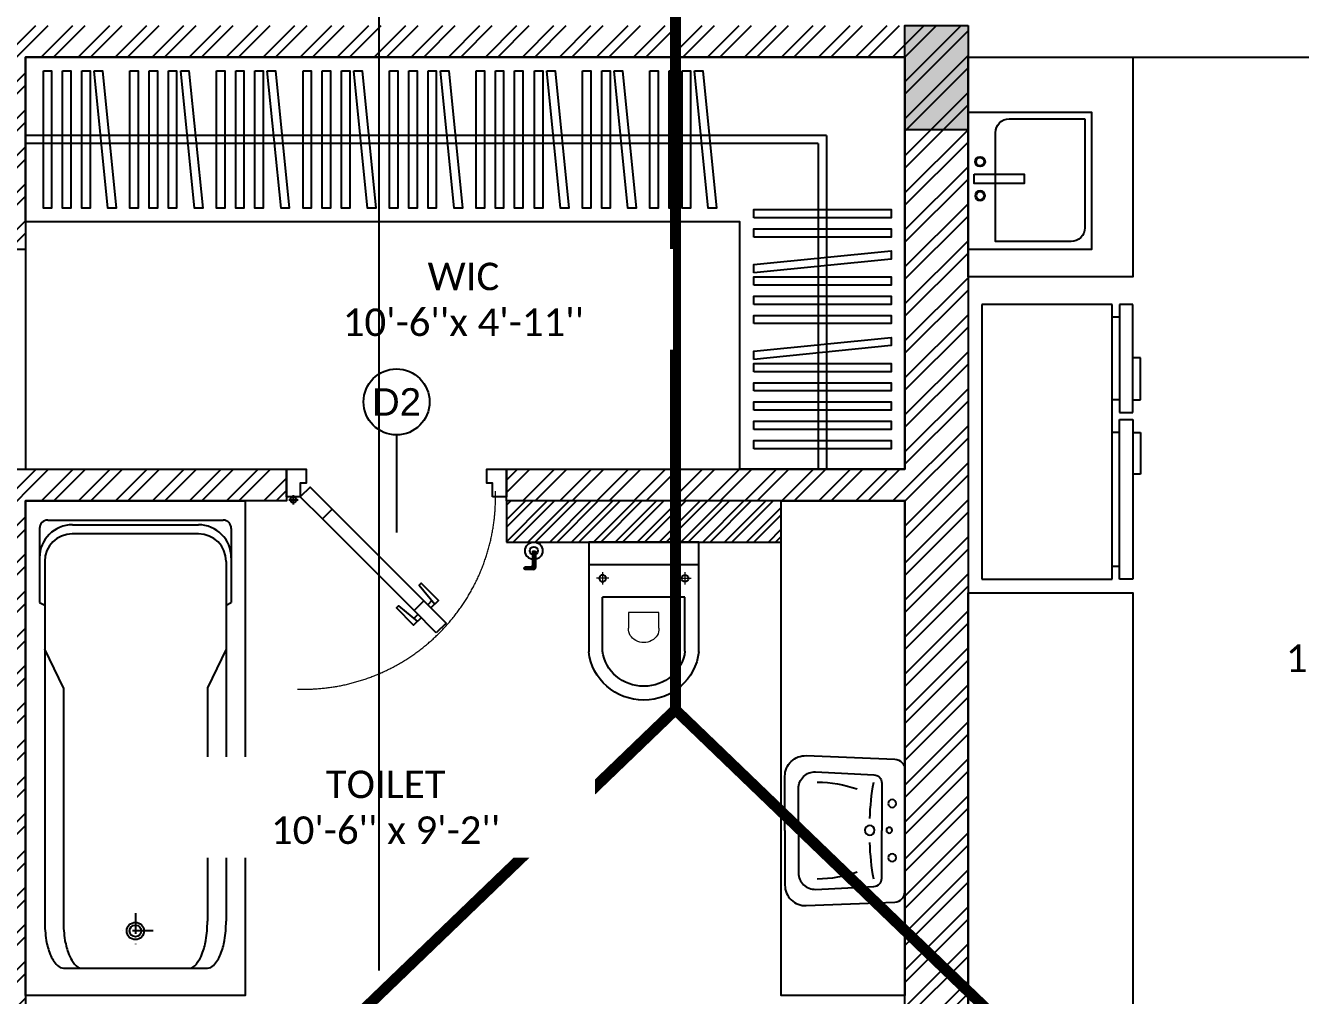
# Model space of a CAD drawing. Header units: millimetres. Extents: x -3567 to 83618, y -21481 to 19784.
# Drawn here: x 5110 to 9750, y 1215 to 4745 of the extents above; entities that cross this region are included whole.
import ezdxf
from ezdxf.enums import TextEntityAlignment as Align

# ---------------------------------------------------------------- set-up
doc = ezdxf.new("R2010")
doc.units = ezdxf.units.MM
doc.header["$LTSCALE"] = 150
for name, pattern in [('ACAD_ISO10W100', [18, 12, -3, 0, -3]), ('DASHDOT', [1, 0.5, -0.25, 0, -0.25]), ('DASHED', [19.05, 12.7, -6.35])]:
    doc.linetypes.add(name, pattern=pattern)
for name, color, linetype in [('ad-Column', 3, 'Continuous'), ('ad-Column Hatch', 125, 'Continuous'), ('ad-Door', 11, 'Continuous'), ('ad-Furniture', 8, 'Continuous'), ('ad-Ledge wall', 6, 'Continuous'), ('ad-Section Line', 2, 'Continuous'), ('ad-Text main', 7, 'Continuous'), ('ad-Text Main_Door&window Label', 7, 'Continuous'), ('ad-Toilet fixtures', 8, 'Continuous'), ('ad-Wall', 240, 'Continuous'), ('ad-Wall hatch', 8, 'Continuous')]:
    doc.layers.add(name, color=color, linetype=linetype)
doc.layers.add('ad-Primary Roof', color=5, linetype='Continuous', true_color=0x0000ff)
doc.styles.add('ARIAL', font='arial.ttf')
doc.styles.add('New Text Style', font='arial.ttf', dxfattribs={"height": 100})
doc.styles.get("Standard").update_dxf_attribs({"font": 'calibril.ttf'})

# ---------------------------------------------------------------- blocks, each defined once
blk = doc.blocks.new('enuklfk')
at = {"layer": 'ad-Section Line', "linetype": 'ACAD_ISO10W100', "ltscale": 0.5}
blk.add_line((-3847.8, 0), (829.3, 0), dxfattribs=at)
at = {"layer": 'ad-Section Line', "linetype": 'Continuous', "style": 'ARIAL', "width": 0.8}
blk.add_attdef('SECTION-LETTER', text='', height=80, rotation=2340, dxfattribs=at).set_placement((916.8, 0), align=Align.MIDDLE)
blk = doc.blocks.new('zw$4759')
at = {"layer": 'ad-Section Line', "xscale": 4.313292429215453, "yscale": 4.313292429215453, "zscale": 4.313292429215453, "rotation": 90}
blk.add_blockref('enuklfk', (6397.4, -1540.2), dxfattribs=at)
blk = doc.blocks.new('zw$3849')
at = {"layer": 'ad-Text main', "char_height": 100, "width": 1424.195, "attachment_point": 5, "bg_fill": 2}
for s, insert in [("WIC\\P10'-6''x 4'-11''", (6703.8, 3747.8)), ("KITCHEN\\P11'x 14'-10''", (10077.5, 2525.1)), ("TOILET\\P10'-6'' x 9'-2''", (6420.7, 1899.4))]:
    blk.add_mtext(s, dxfattribs=dict(at, insert=insert))
blk = doc.blocks.new('*U157')
for p, q in [((8.3, -111.1), (41.7, -111.1)), ((25, -127.8), (25, -94.4)), ((528.5, -478), (513.6, -492.9)), ((463.3, -543.1), (478.2, -528.2))]:
    blk.add_line(p, q)
for points in [[(50, -100), (0, -100), (0, 0), (71.4, 0), (71.4, -35.7), (71.4, -50), (50, -50)], [(750, -100), (750, -50), (728.6, -50), (728.6, -35.7), (728.6, 0), (800, 0), (800, -100)], [(50, -100), (130.8, -180.8), (166.2, -145.5), (85.4, -64.6)], [(130.8, -180.8), (464.2, -514.2), (499.5, -478.8), (166.2, -145.5)], [(545, -595), (464.2, -514.2), (499.5, -478.8), (580.3, -559.6)]]:
    blk.add_lwpolyline(points, close=True)
for points in [[(525.4, -504.7), (552.8, -477.2), (490, -414.3), (482.2, -422.2), (539.2, -490.8)], [(490, -540), (462.5, -567.5), (399.7, -504.7), (407.6, -496.8), (476.2, -553.8)]]:
    blk.add_lwpolyline(points)
blk.add_circle((25, -111.1), 11.1)
at = {"color": 8, "linetype": 'DASHED', "lineweight": 0}
blk.add_arc((62.1, -102.1), 698.3, 268.1881, 1.8119, dxfattribs=at)
at = {"layer": 'ad-Text Main_Door&window Label'}
blk.add_line((400, 125), (400, -230), dxfattribs=at)
blk.add_circle((400.3, 245), 120, dxfattribs=at)
at = {"layer": 'ad-Text Main_Door&window Label', "style": 'New Text Style'}
blk.add_attdef('D1', text='', height=100, dxfattribs=at).set_placement((400.3, 245), align=Align.MIDDLE_CENTER)
blk = doc.blocks.new('zw$42B5')
at = {"layer": 'ad-Wall hatch', "transparency": 33554610}
h = blk.add_hatch(dxfattribs=at)
h.set_pattern_fill('ANSI32', color=256, scale=10)
h.set_pattern_definition([(45, (-1040635.14, 674820.02), (-67.351921, 67.351921), []), (45, (-1040590.24, 674820.02), (-67.351921, 67.351921), [])])
h.paths.add_polyline_path([(12120, 13620), (12120, 10220), (11890, 10220), (11890, 13390), (7240, 13390), (7240, 8645), (4245, 8645), (4245, 8875), (4445, 8875), (4445, 9370), (4560, 9370), (4560, 8760), (7010, 8760), (7010, 10500), (6360, 10500), (6360, 10615), (7010, 10615), (7010, 13390), (4560, 13390), (4560, 10615), (5560, 10615), (5560, 10500), (4445, 10500), (4445, 13390), (230, 13390), (230, 8875), (3345, 8875), (3345, 8645), (3060, 8645), (3060, 4745), (3345, 4745), (3345, 4515), (230, 4515), (230, 230), (4995, 230), (4995, 3130), (6060, 3130), (6060, 3015), (5110, 3015), (5110, 230), (8310, 230), (8310, 3015), (6860, 3015), (6860, 3130), (8310, 3130), (8310, 4630), (5110, 4630), (5110, 3930), (4995, 3930), (4995, 4515), (4245, 4515), (4245, 4745), (8540, 4745), (8540, 230), (9240, 230), (9240, 0), (0, 0), (0, 4745), (2830, 4745), (2830, 8645), (0, 8645), (0, 13620)])
at = {"layer": 'ad-Wall hatch'}
h = blk.add_hatch(dxfattribs=at)
h.set_pattern_fill('ANSI32', color=256, scale=150, angle=180)
h.set_pattern_definition([(45, (54228.004, -6007.24), (-39.774756, 39.774756), []), (45, (54254.52, -6007.24), (-39.774756, 39.774756), [])])
h.paths.add_polyline_path([(6860, 2865), (7860, 2865), (7860, 3015), (6860, 3015)])
at = {"layer": 'ad-Ledge wall'}
blk.add_lwpolyline([(6860, 2865), (7860, 2865), (7860, 3015), (6860, 3015)], close=True, dxfattribs=at)
at = {"layer": 'ad-Wall'}
for points in [[(3345, 4745), (3345, 4515), (230, 4515), (230, 230), (4995, 230), (4995, 3130), (6060, 3130), (6060, 3015), (5110, 3015), (5110, 230), (8310, 230), (8310, 3015), (6860, 3015), (6860, 3130), (8310, 3130), (8310, 4630), (5110, 4630), (5110, 3930), (4995, 3930), (4995, 4515), (4245, 4515), (4245, 4745)], [(8540, 4745), (8540, 230), (9240, 230), (9240, 0), (0, 0), (0, 4745)]]:
    blk.add_lwpolyline(points, dxfattribs=at)
at = {"layer": 'ad-Door', "ltscale": 5, "rotation": 359.9999999999999}
blk.add_blockref('*U157', (6060, 3130), dxfattribs=at).add_auto_attribs({'D1': 'D2'})
blk = doc.blocks.new('1625E_Roof Plan')
at = {"layer": 'ad-Primary Roof', "linetype": 'DASHED', "ltscale": 2, "const_width": 40}
blk.add_lwpolyline([(7475, 9770), (7475, 2255)], dxfattribs=at)
blk.add_lwpolyline([(12570, -2645), (2380, -2645), (7475, 2255)], close=True, dxfattribs=at)
blk = doc.blocks.new('zw$6AA0')
at = {"layer": 'ad-Column Hatch', "transparency": 33554687}
h = blk.add_hatch(color=256, dxfattribs=at)
h.dxf.hatch_style = 1
h.paths.add_polyline_path([(0, -230), (380, -230), (380, 0), (0, 0)])
at = {"layer": 'ad-Column'}
blk.add_lwpolyline([(0, -230), (380, -230), (380, 0), (0, 0)], close=True, dxfattribs=at)
blk = doc.blocks.new('1625E_Columns')
at = {"layer": 'ad-Column', "xscale": -1, "rotation": 90}
blk.add_blockref('zw$6AA0', (8310, 4745), dxfattribs=at)
blk = doc.blocks.new('zw$F302')
at = {"layer": 'ad-Furniture'}
for points in [[(436.4, 0), (436.4, 198, 0.426121), (358.4, 272.8), (35.9, 259.8, 0.402405), (0, 222.4), (0, 0)], [(386.8, 0), (386.8, 153.8, 0.426121), (324.5, 213.7), (112.5, 203.2, 0.402405), (83.7, 173.3), (83.7, 0)], [(436.4, 0), (436.4, -198, -0.426121), (358.4, -272.8), (35.9, -259.8, -0.402405), (0, -222.4), (0, 0)], [(386.8, 0), (386.8, -153.8, -0.426121), (324.5, -213.7), (112.5, -203.2, -0.402405), (83.7, -173.3), (83.7, 0)]]:
    blk.add_lwpolyline(points, format="xyb", dxfattribs=at)
for centre, radius in [((46, 98.6), 14.1), ((56.6, 1.3), 10.6), ((127.4, 1.3), 17.7), ((46, -98.6), 14.1)]:
    blk.add_circle(centre, radius, dxfattribs=at)
for centre, radius, start, end in [((-831.2, 8.5), 959.2, 2.1045, 10.0784), ((322.6, -285.2), 461.6, 90.5074, 108.8514), ((-831.2, -8.5), 959.2, 349.9216, 357.8955), ((322.6, 285.2), 461.6, 251.1486, 269.4926)]:
    blk.add_arc(centre, radius, start, end, dxfattribs=at)
blk = doc.blocks.new('zw$989B')
at = {"color": 0}
for p, q in [((100, 749), (370, 749)), ((380, 730), (370, 749)), ((70, 81), (70, 719)), ((220, 730), (1530, 730)), ((540, 730), (680, 662)), ((680, 662), (1530, 662)), ((1700, 138), (1700, 662)), ((87, 171), (87, 629)), ((120, 630), (120, 170)), ((680, 138), (540, 70)), ((680, 138), (1530, 138)), ((100, 51), (370, 51)), ((220, 70), (1530, 70)), ((370, 51), (380, 70))]:
    blk.add_line(p, q, dxfattribs=at)
at = {"color": 0, "linetype": 'DASHDOT'}
for p, q in [((1565, 465), (1565, 335)), ((1500, 400), (1630, 400))]:
    blk.add_line(p, q, dxfattribs=at)
at = {"color": 0}
blk.add_lwpolyline([(0, 0), (0, 800), (1800, 800), (1800, 0)], close=True, dxfattribs=at)
for radius in [31.294, 21.294]:
    blk.add_circle((1565, 400), radius, dxfattribs=at)
for centre, radius, start, end in [((100, 719), 30, 90, 180), ((207, 629), 120, 90, 180), ((220, 630), 100, 90, 180), ((1530, 305.926), 424.074, 80.592388, 90), ((1559.313, 482.846), 244.743, 68.198591, 80.592388), ((1603.673, 593.747), 125.298, 46.000099, 68.198591), ((1530, 237.926), 424.074, 80.592388, 90), ((1559.313, 414.846), 244.743, 68.198591, 80.592388), ((1669.585, 662), 30.415, 0, 46.000099), ((1603.673, 525.747), 125.298, 53.421211, 68.198591), ((1657.445, 586.304), 45.184, 19.644745, 62.452929), ((1657.445, 213.696), 45.184, 297.547071, 340.355255), ((207, 171), 120, 180, 270), ((220, 170), 100, 180, 270), ((1530, 562.074), 424.074, 270, 279.407612), ((1559.313, 385.155), 244.743, 279.407612, 291.801409), ((1603.673, 274.254), 125.298, 291.801409, 306.578789), ((1603.673, 206.254), 125.298, 291.801409, 313.999901), ((1669.585, 138), 30.415, 313.999901, 0), ((100, 81), 30, 180, 270), ((1530, 494.074), 424.074, 270, 279.407612), ((1559.313, 317.155), 244.743, 279.407612, 291.801409)]:
    blk.add_arc(centre, radius, start, end, dxfattribs=at)
blk = doc.blocks.new('6 U T S R N_Typical Floor Plan$0$3BHK+_A$0$ad_Commode')
for p, q in [((399.7, 200), (0, 200)), ((0, 200), (0, -200)), ((81.7, -200), (81.7, 200)), ((396.5, 150), (199.8, 150)), ((199.8, 150), (199.8, -150)), ((396.5, -150), (199.8, -150)), ((0, -200), (399.7, -200))]:
    blk.add_line(p, q)
at = {"lineweight": 9}
for p, q in [((109.1, 150), (154.3, 150)), ((131.7, 127.4), (131.7, 172.6)), ((313.4, 55.1), (256.4, 55.1)), ((256.4, 55.1), (256.4, -55.1)), ((256.4, -55.1), (313.4, -55.1)), ((131.7, -127.4), (131.7, -172.6)), ((109.1, -150), (154.3, -150))]:
    blk.add_line(p, q, dxfattribs=at)
at = {"extrusion": (0, 0, -1)}
for centre, major_axis, ratio, start_param, end_param in [((379.8, 0), (0, 201), 0.969555, 0.102023, 3.039569), ((131.7, 150), (-8.69, 8.69), 1, 0.785398, 7.068583), ((379.9, 0), (0, 151), 0.959538, 0.1147, 3.026893), ((131.7, -150), (-8.69, -8.69), 1, 2.356194490171165, 8.639379797350752)]:
    blk.add_ellipse(centre, major_axis=major_axis, ratio=ratio, start_param=start_param, end_param=end_param, dxfattribs=at)
at = {"lineweight": 9, "extrusion": (0, 0, -1)}
blk.add_ellipse((316.7, 0), major_axis=(0, 55.2), ratio=0.889512, start_param=-0.06636, end_param=3.207953, dxfattribs=at)
blk = doc.blocks.new('Typical floor plan$0$239E All Floor Plans$0$ad_Faucet')
at = {"ltscale": 25}
h = blk.add_hatch(dxfattribs=at)
h.set_pattern_fill('ANSI31', color=256, style=0)
h.set_pattern_definition([(45, (608.51888, -980.84871), (-0.088388348, 0.088388348), [])])
h.paths.add_polyline_path([(1.79, 0.23, -0.101839), (1.84, 0, -0.082633), (1.8, -0.19), (2.48, -0.19, 0.038606), (2.49, 0, 0.047181), (2.47, 0.23)])
h.paths.add_polyline_path([(1.31, -0.19), (1.8, -0.19, 0.082633), (1.84, 0, 0.101839), (1.79, 0.23), (1.31, 0.23)])
h.paths.add_polyline_path([(2.47, 0.23, -0.047181), (2.49, 0, -0.038606), (2.48, -0.19), (3.3, -0.19, -0.414214), (3.59, -0.48), (3.59, -0.64), (3.59, -1.18, -0.836396), (3.92, -1.24), (3.92, -0.64), (3.92, -0.05, 0.414214), (3.63, 0.23)])
for p, q in [((1.31, -0.19), (1.31, 0.23)), ((1.31, 0.23), (3.63, 0.23)), ((1.31, -0.19), (3.3, -0.19)), ((3.59, -0.48), (3.59, -0.64)), ((3.59, -0.64), (3.59, -1.27)), ((3.92, -0.05), (3.92, -0.64)), ((3.92, -0.64), (3.92, -1.27))]:
    blk.add_line(p, q)
for centre, radius in [((1.25, 0), 1.25), ((1.25, 0), 0.591), ((3.75, -1.24), 0.173)]:
    blk.add_circle(centre, radius)
for centre in [(3.63, -0.05), (3.3, -0.48)]:
    blk.add_arc(centre, 0.288, 0, 90)
blk = doc.blocks.new('A$Cde641b5f')
at = {"layer": 'ad-Furniture'}
for p, q in [((-285, -285), (-3200, -285)), ((-315, -315), (-3200, -315)), ((-315, -315), (-315, -1500)), ((-285, -285), (-285, -1500))]:
    blk.add_line(p, q, dxfattribs=at)
for points in [[(0, -1500), (-600, -1500), (-600, -600), (-3200, -600), (-3200, 0), (0, 0)], [(-3135, -50), (-3105, -50), (-3105, -550), (-3135, -550)], [(-3065, -50), (-3035, -50), (-3035, -550), (-3065, -550)], [(-2995, -50), (-2965, -50), (-2965, -550), (-2995, -550)], [(-2950, -50), (-2920, -50), (-2870, -550), (-2900, -550)], [(-2820, -50), (-2790, -50), (-2790, -550), (-2820, -550)], [(-2750, -50), (-2720, -50), (-2720, -550), (-2750, -550)], [(-2680, -50), (-2650, -50), (-2650, -550), (-2680, -550)], [(-2635, -50), (-2605, -50), (-2555, -550), (-2585, -550)], [(-2505, -50), (-2475, -50), (-2475, -550), (-2505, -550)], [(-2435, -50), (-2405, -50), (-2405, -550), (-2435, -550)], [(-2365, -50), (-2335, -50), (-2335, -550), (-2365, -550)], [(-2320, -50), (-2290, -50), (-2240, -550), (-2270, -550)], [(-2190, -50), (-2160, -50), (-2160, -550), (-2190, -550)], [(-2120, -50), (-2090, -50), (-2090, -550), (-2120, -550)], [(-2050, -50), (-2020, -50), (-2020, -550), (-2050, -550)], [(-2005, -50), (-1975, -50), (-1925, -550), (-1955, -550)], [(-1875, -50), (-1845, -50), (-1845, -550), (-1875, -550)], [(-1805, -50), (-1775, -50), (-1775, -550), (-1805, -550)], [(-1735, -50), (-1705, -50), (-1705, -550), (-1735, -550)], [(-1690, -50), (-1660, -50), (-1610, -550), (-1640, -550)], [(-1560, -50), (-1530, -50), (-1530, -550), (-1560, -550)], [(-1490, -50), (-1460, -50), (-1460, -550), (-1490, -550)], [(-1420, -50), (-1390, -50), (-1390, -550), (-1420, -550)], [(-1347.7, -50), (-1317.7, -50), (-1317.7, -550), (-1347.7, -550)], [(-1302.7, -50), (-1272.7, -50), (-1222.7, -550), (-1252.7, -550)], [(-1172.7, -50), (-1142.7, -50), (-1142.7, -550), (-1172.7, -550)], [(-1102.7, -50), (-1072.7, -50), (-1072.7, -550), (-1102.7, -550)], [(-1057.7, -50), (-1027.7, -50), (-977.7, -550), (-1007.7, -550)], [(-927.7, -50), (-897.7, -50), (-897.7, -550), (-927.7, -550)], [(-857.7, -50), (-827.7, -50), (-827.7, -550), (-857.7, -550)], [(-810.5, -50), (-780.5, -50), (-780.5, -550), (-810.5, -550)], [(-765.5, -50), (-735.5, -50), (-685.5, -550), (-715.5, -550)], [(-550, -585), (-550, -555), (-50, -555), (-50, -585)], [(-550, -655), (-550, -625), (-50, -625), (-50, -655)], [(-550, -785), (-550, -755), (-50, -705), (-50, -735)], [(-550, -830), (-550, -800), (-50, -800), (-50, -830)], [(-550, -900), (-550, -870), (-50, -870), (-50, -900)], [(-550, -970), (-550, -940), (-50, -940), (-50, -970)], [(-550, -1100), (-550, -1070), (-50, -1020), (-50, -1050)], [(-550, -1145), (-550, -1115), (-50, -1115), (-50, -1145)], [(-550, -1215), (-550, -1185), (-50, -1185), (-50, -1215)], [(-550, -1285), (-550, -1255), (-50, -1255), (-50, -1285)], [(-550, -1355), (-550, -1325), (-50, -1325), (-50, -1355)], [(-550, -1425), (-550, -1395), (-50, -1395), (-50, -1425)]]:
    blk.add_lwpolyline(points, close=True, dxfattribs=at)
blk = doc.blocks.new('3BHK+_A$0$ad_Fridge')
for p, q in [((0, 1000.9), (0, 0)), ((474.7, 1000.9, 0), (0, 1000.9)), ((474.7, 0, 0), (474.7, 1000.9, 0)), ((502.2, 1000.9, 0), (502.2, 606.9, 0)), ((550.5, 1000.9, 0), (502.2, 1000.9, 0)), ((550.5, 606.9, 0), (550.5, 1000.9, 0)), ((502.2, 954.4, 0), (474.7, 954.4, 0)), ((502.2, 954.4, 0), (474.7, 954.4, 0)), ((577.9, 805.8, 0), (550.5, 805.8, 0)), ((577.9, 653.4, 0), (577.9, 805.8, 0)), ((502.2, 653.4, 0), (474.7, 653.4, 0)), ((550.5, 653.4, 0), (577.9, 653.4, 0)), ((502.2, 606.9, 0), (550.5, 606.9, 0)), ((502.2, 0, 0), (502.2, 581.4, 0)), ((502.2, 581.4, 0), (550.5, 581.4, 0)), ((550.5, 581.4, 0), (550.5, 0, 0)), ((502.2, 534.9, 0), (474.7, 534.9, 0)), ((550.5, 534.9, 0), (577.9, 534.9, 0)), ((577.9, 534.9, 0), (577.9, 382.5, 0)), ((577.9, 382.5, 0), (550.5, 382.5, 0)), ((502.2, 46.5, 0), (474.7, 46.5, 0)), ((0, 0), (474.7, 0, 0)), ((550.5, 0, 0), (502.2, 0, 0))]:
    blk.add_line(p, q)
blk = doc.blocks.new('A$C1298c744')
for points in [[(0, -250), (-450, -250), (-450, 250), (0, 250)], [(-22.1, -24.4), (-203.9, -24.4), (-203.9, 9.7), (-22.1, 9.7)]]:
    blk.add_lwpolyline(points, close=True)
blk.add_lwpolyline([(-425, -225), (-425, 171.1, -0.414214), (-375, 221.1), (-100, 221.1), (-100, -175, -0.414214), (-150, -225)], format="xyb", close=True)
at = {"extrusion": (0, 0, -1)}
blk.add_ellipse((-44.1, 54.6), major_axis=(-12.6, 12.6), ratio=1, dxfattribs=at)
blk.add_ellipse((-44.1, 54.6), major_axis=(-10.5, -10.5), ratio=1, start_param=4.712389, end_param=10.995574, dxfattribs=at)
for major_axis, start_param, end_param in [((-12.6, -12.6), 4.712389, 10.995574), ((-10.5, -10.5), 3.141593, 9.424778)]:
    blk.add_ellipse((-44.1, -69.3), major_axis=major_axis, ratio=1, start_param=start_param, end_param=end_param)
blk = doc.blocks.new('zw$2927')
at = {"layer": 'ad-Furniture'}
for points in [[(-3580, -8990), (-2980, -8990), (-2980, -9790), (-3580, -9790)], [(-3580, -10940), (-2980, -10940), (-2980, -13390), (-3580, -13390)]]:
    blk.add_lwpolyline(points, close=True, dxfattribs=at)
at = {"layer": 'ad-Furniture', "linetype": 'DASHED'}
for points in [[(-3580, -8990), (-230, -8990)], [(-7010, -9690), (-7010, -10490)]]:
    blk.add_lwpolyline(points, dxfattribs=at)
at = {"layer": 'ad-Toilet fixtures'}
blk.add_lwpolyline([(-3810, -12405), (-4260, -12405), (-4260, -10605), (-3810, -10605)], close=True, dxfattribs=at)
at = {"layer": 'ad-Furniture'}
blk.add_blockref('A$Cde641b5f', (-3810, -8990), dxfattribs=at)
at = {"layer": 'ad-Furniture', "rotation": 180}
blk.add_blockref('A$C1298c744', (-3580, -9440), dxfattribs=at)
at = {"layer": 'ad-Furniture', "xscale": 0.9990749306197569, "yscale": 0.9990749306197569, "zscale": 0.9990749306197569}
blk.add_blockref('3BHK+_A$0$ad_Fridge', (-3530, -10890), dxfattribs=at)
at = {"layer": 'ad-Toilet fixtures', "rotation": 270}
for name, p in [('zw$989B', (-7010, -10605)), ('6 U T S R N_Typical Floor Plan$0$3BHK+_A$0$ad_Commode', (-4760, -10755))]:
    blk.add_blockref(name, p, dxfattribs=at)
at = {"layer": 'ad-Toilet fixtures', "xscale": 25.39999999990691, "yscale": 25.39999999990691, "zscale": 25.39999999990691, "rotation": 270}
blk.add_blockref('Typical floor plan$0$239E All Floor Plans$0$ad_Faucet', (-5160, -10755), dxfattribs=at)
at = {"layer": 'ad-Toilet fixtures', "xscale": -1}
blk.add_blockref('zw$F302', (-3810, -11805), dxfattribs=at)
blk = doc.blocks.new('1625_East Villa')
blk.add_blockref('1625E_Roof Plan', (0, 0))
blk.add_blockref('1625E_Columns', (0, 0))
at = {"layer": 'ad-Furniture', "rotation": 360}
blk.add_blockref('zw$2927', (12120, 13620), dxfattribs=at)
at = {"layer": 'ad-Wall'}
blk.add_blockref('zw$42B5', (0, 0), dxfattribs=at)
at = {"layer": 'ad-Text main'}
blk.add_blockref('zw$3849', (0, 0), dxfattribs=at)

msp = doc.modelspace()

# ---------------------------------------------------------------- block references
msp.add_blockref('1625_East Villa', (0, 0))

# ---------------------------------------------------------------- next in the draw order: block references
msp.add_blockref('zw$4759', (0, 13620))

doc.saveas('drawing.dxf')
